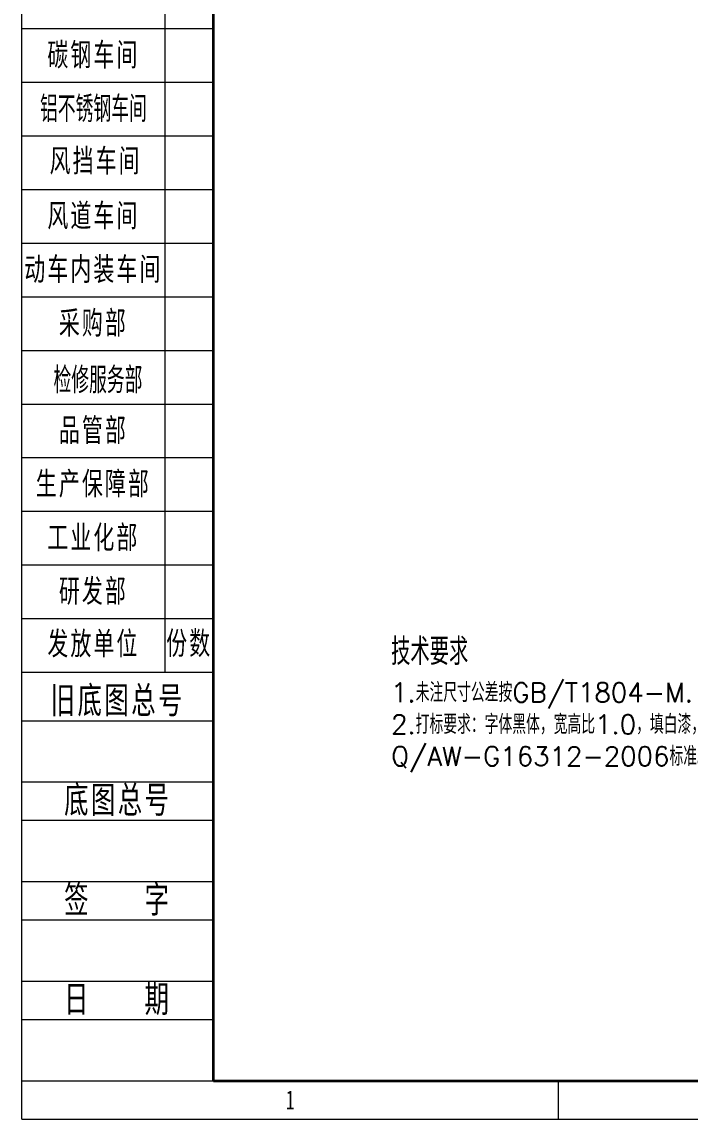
# Model space of a CAD drawing. Header units: millimetres. Extents: x -631 to 3210, y -446 to 2288.
# Drawn here: x -630 to -368.5, y -445.5 to -15.9 of the extents above; entities that cross this region are included whole.
import ezdxf
from ezdxf.enums import TextEntityAlignment as Align

# ---------------------------------------------------------------- set-up
doc = ezdxf.new("R2010")
doc.units = ezdxf.units.MM
doc.layers.get('0').update_dxf_attribs({"lineweight": 18})
for name, color, linetype, lineweight in [('尺寸线层', 3, 'Continuous', 18), ('文本层', 3, 'Continuous', 18), ('粗实线层', 7, 'Continuous', 35), ('细实线层', 7, 'Continuous', 18)]:
    doc.layers.add(name, color=color, linetype=linetype, lineweight=lineweight)
doc.styles.get("Standard").update_dxf_attribs({"font": 'txt.shx', "bigfont": 'gbcbig.shx'})
doc.styles.add('标准', font='', dxfattribs={"width": 0.667})
doc.styles.get('标准').set_extended_font_data('宋体')

# ---------------------------------------------------------------- blocks, each defined once
blk = doc.blocks.new('*X2')
at = {"layer": '尺寸线层', "linetype": 'Continuous'}
for p, q in [((-191.37, 91.49), (-191.37, -90.21)), ((-185, -6.21), (-210, -6.21)), ((-185, -13.21), (-210, -13.21)), ((-185, -20.21), (-210, -20.21)), ((-185, -27.21), (-210, -27.21)), ((-185, -34.21), (-210, -34.21)), ((-185, -41.21), (-210, -41.21)), ((-185, -48.21), (-210, -48.21)), ((-185, -55.21), (-210, -55.21)), ((-185, -62.21), (-210, -62.21)), ((-185, -69.21), (-210, -69.21)), ((-185, -76.21), (-210, -76.21)), ((-185, -83.21), (-210, -83.21)), ((-185, -90.21), (-210, -90.21))]:
    blk.add_line(p, q, dxfattribs=at)
at = {"layer": '文本层'}
for p, q in [((-210, -96.5), (-185, -96.5)), ((-210, -104.5), (-185, -104.5)), ((-210, -109.5), (-185, -109.5)), ((-210, -117.5), (-185, -117.5)), ((-210, -122.5), (-185, -122.5)), ((-210, -130.5), (-185, -130.5)), ((-210, -135.5), (-185, -135.5)), ((-210, -143.5), (-185, -143.5))]:
    blk.add_line(p, q, dxfattribs=at)
at = {"layer": '粗实线层'}
for q in [(-185, 143.5), (205, -143.5)]:
    blk.add_line((-185, -143.5), q, dxfattribs=at)
at = {"layer": '细实线层'}
for p, q in [((-210, -148.5), (-210, 148.5)), ((-140, -148.5), (-140, -143.5)), ((-210, -148.5), (210, -148.5)), ((-210, -148.5), (-185, -148.5))]:
    blk.add_line(p, q, dxfattribs=at)
at = {"layer": '尺寸线层', "linetype": 'Continuous', "char_height": 3, "attachment_point": 5, "style": '标准'}
for s, insert, width, line_spacing_factor in [('\\T1.1;碳钢车间', (-200.68, -9.71), 18.6315, 1.15057), ('{\\W0.567;\\T1;铝不锈钢车间}', (-200.68, -16.71), 18.6315, 1.15057), ('\\T1.1;风挡车间', (-200.39, -23.55), 18.6315, 1.15057), ('\\T1.1;风道车间', (-200.68, -30.71), 18.6315, 1.15057), ('\\T1.1;动车内装车间', (-200.68, -37.71), 18.6315, 1.15057), ('\\T1.1;采购部', (-200.68, -44.71), 18.6315, 1.15057), ('\\W1;{\\W0.567;\\T1;检修服务部}', (-200.08, -52.1), 37.2629, 0.564286), ('\\T1.1;品管部', (-200.68, -58.71), 18.6315, 1.15057), ('\\T1.1;生产保障部', (-200.68, -65.71), 18.6315, 1.15057), ('\\T1.1;工业化部', (-200.68, -72.71), 18.6315, 1.15057), ('\\T1.1;研发部', (-200.68, -79.71), 18.6315, 1.15057), ('\\T1.1;发放单位', (-200.68, -86.58), 18.6315, 0.853342), ('\\T1.1;份数', (-188.18, -86.53), 6.3685, 1.15057)]:
    blk.add_mtext(s, dxfattribs=dict(at, insert=insert, width=width, line_spacing_factor=line_spacing_factor))
at = {"layer": '尺寸线层', "style": '标准'}
for tag, height, width, p in [('T1', 2.5, 0.667, (-175, 146)), ('T2', 2.5, 0.667, (-105, 146)), ('T3', 2.5, 0.667, (-35, 146)), ('T4', 2.5, 0.667, (35, 146)), ('T5', 2.5, 0.667, (105, 146)), ('T6', 2.5, 0.667, (175, 146)), ('R1', 2.5, 0.667, (207.5, 111.38)), ('SQE', 3.5, 0.667, (-188.18, 80.99)), ('试制车间', 3.5, 0.28375, (-188.18, 73.99)), ('涂装车间（装配）', 3.5, 0.147264, (-188.18, 66.99)), ('涂装车间（涂装）', 3.5, 0.147264, (-188.18, 59.99)), ('国际内装车间', 3.5, 0.189302, (-188.18, 52.99)), ('地铁复合车间', 3.5, 0.186278, (-188.18, 46.02)), ('屏蔽门车间', 3.5, 0.225254, (-188.18, 39.14)), ('R2', 2.5, 0.667, (207.5, 37.12)), ('电器车间', 3.5, 0.292284, (-188.18, 32.21)), ('玻璃钢车间', 3.5, 0.225603, (-188.18, 25.29)), ('城轨内装车间', 3.5, 0.186278, (-188.18, 18.29)), ('不锈钢箱体车间', 3.5, 0.15932, (-188.18, 11.29)), ('门系统总装车间', 3.5, 0.161527, (-188.18, 4.29)), ('座椅厨房车间', 3.5, 0.186516, (-188.18, -2.71)), ('碳钢车间', 3.5, 0.28375, (-188.18, -9.71)), ('铝不锈钢车间', 3.5, 0.186397, (-188.18, -16.71)), ('风挡车间', 3.5, 0.284026, (-188.18, -23.71)), ('风道车间', 3.5, 0.284026, (-188.18, -30.71)), ('动车内装车间', 3.5, 0.186397, (-188.18, -37.71)), ('R3', 2.5, 0.667, (207.5, -37.12)), ('采购部', 3.5, 0.378308, (-188.18, -44.71)), ('检修服务部', 3.5, 0.223014, (-188.18, -51.71)), ('品管部', 3.5, 0.389426, (-188.18, -58.71)), ('生产保障部', 3.5, 0.223356, (-188.18, -65.71)), ('工业化部', 3.5, 0.281557, (-188.18, -72.71)), ('研发部', 3.5, 0.3788, (-188.18, -79.71)), ('旧底图总号', 3, 0.667, (-197.5, -100.5)), ('R4', 2.5, 0.667, (207.5, -111.38)), ('底图总号', 3, 0.667, (-197.5, -113.5)), ('签字', 3, 0.667, (-197.5, -126.5)), ('日期', 3, 0.667, (-197.5, -139.5)), ('B1', 2.5, 0.667, (-175, -146)), ('B2', 2.5, 0.667, (-105, -146)), ('B3', 2.5, 0.667, (-35, -146)), ('B4', 2.5, 0.667, (35, -146)), ('B5', 2.5, 0.667, (105, -146)), ('B6', 2.5, 0.667, (175, -146))]:
    blk.add_attdef(tag, text='', height=height, dxfattribs=dict(at, width=width)).set_placement(p, align=Align.MIDDLE_CENTER)
at = {"layer": '尺寸线层', "style": '标准', "width": 0.667}
blk.add_attdef('图号', text='', height=5.33, rotation=180, dxfattribs=at).set_placement((-160, 138.5), align=Align.MIDDLE_CENTER)
at = {"layer": '文本层', "char_height": 3.5, "width": 25, "attachment_point": 5, "style": '标准'}
for s, insert in [('\\T1.1;旧底图总号', (-197.5, -94)), ('\\T1.1;底图总号', (-197.5, -107)), ('\\T1.1;签    字', (-197.5, -120)), ('\\T1.1;日    期', (-197.5, -133))]:
    blk.add_mtext(s, dxfattribs=dict(at, insert=insert))

msp = doc.modelspace()

# ---------------------------------------------------------------- block references
ref = msp.add_blockref('*X2', (0, 0), dxfattribs=dict(xscale=3, yscale=3, zscale=3))
ref.add_attrib('B1', '1', dxfattribs={"layer": '尺寸线层', "height": 7.5, "style": '标准', "width": 0.667}).set_placement((-525, -438), align=Align.MIDDLE_CENTER)

# ---------------------------------------------------------------- texts
at = {"layer": '尺寸线层', "insert": (-485.546, -257.183), "char_height": 10.5, "width": 311.57305, "attachment_point": 1}
msp.add_mtext('技术要求\\P{\\H0.714286x;1.未注尺寸公差按GB/T1804-M.\\P2.打标要求：字体黑体，宽高比1.0，填白漆，批次号“XXXXXXX”标识按Q/AW-G16312-2006标准。\\P\\P\\P\\P}', dxfattribs=at)

doc.saveas('drawing.dxf')
